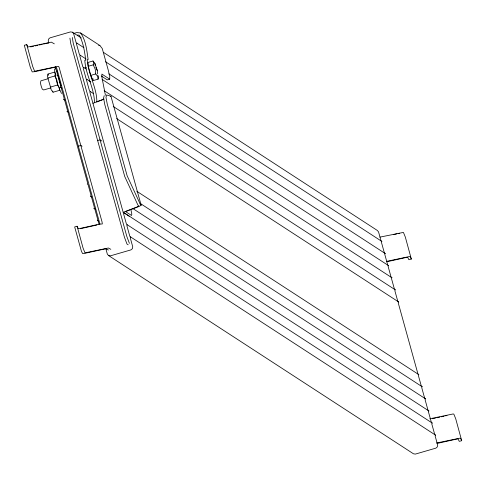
<?xml version="1.0" encoding="UTF-8"?>
<svg xmlns="http://www.w3.org/2000/svg" width="486" height="486" viewBox="0 0 486 486"><rect width="100%" height="100%" fill="white"/><g stroke="black" fill="none" stroke-linecap="round" stroke-linejoin="round"><path stroke-width="0.73" d="M69.911 38.169L70.78 43.697L124.513 237.454L126.998 244.033L128.189 244.804M72.329 37.471L73.198 42.999L126.931 236.755L129.416 243.334M101.264 75.962L107.272 79.868L109.69 79.163L109.781 76.831L108.293 70.318L102.248 48.521L99.885 45.508L80.627 32.987L76.812 32.556L73.939 33.388M104.198 95.651L103.567 98.142L104.824 104.727L124.726 176.491L137.884 205.013L138.747 205.924L136.961 207.018L123.165 212.291L89.904 92.358L90.341 91.581L89.57 91.149L86.551 80.251L86.982 79.467L86.21 79.036L83.191 68.137L83.628 67.36L82.851 66.928L79.832 56.03L80.269 55.252L79.497 54.821L76.472 43.922L76.91 43.139L76.138 42.707L73.617 33.625L72.396 32.198L70.531 31.906L49.979 37.865L48.539 39.111L48.229 40.988L48.813 43.084M58.928 86.97L57.421 85.05L56.886 80.293L54.918 75.956L55.519 73.817M98.057 79.169L97.625 76.345L95.742 73.939L95.207 69.182L93.239 64.845L93.841 62.706L93.014 60.987L88.057 62.427L88.264 66.284L90.785 75.373L93.099 80.603L98.057 79.169L98.676 77.025L97.844 75.306M55.246 73.246L54.693 72.098L48.047 74.03L47.421 76.168C48.515 80.755 50.088 85.196 51.206 89.801L53.083 92.206L59.735 90.281L59.304 87.456M58.302 75.901L57.032 75.069L57.47 74.291L55.453 67.025M61.661 88.009L60.392 87.182L60.823 86.399L57.804 75.5L57.032 75.069M65.021 100.116L63.745 99.29L64.182 98.506L61.163 87.608L60.392 87.182M68.38 112.23L67.104 111.397L67.542 110.62L64.523 99.721L63.745 99.29M91.884 196.994L90.615 196.168L91.052 195.384L88.027 184.486L87.255 184.054L87.693 183.277L67.876 111.829L67.104 111.397M95.244 209.102L93.974 208.275L94.406 207.498L91.386 196.599L90.615 196.168M98.603 221.215L97.328 220.383L97.765 219.605L94.746 208.707L93.974 208.275M435.565 435.146L434.794 434.721L431.768 423.822L432.206 423.039L431.434 422.607L428.409 411.709L428.846 410.931L123.924 212.674L123.487 213.457L126.512 224.356L127.283 224.781L126.846 225.565L129.871 236.463L435.565 435.146L435.128 435.93L437.649 445.012L437.339 446.889L435.899 448.135L415.348 454.094L413.489 453.803L108.56 255.551L107.339 254.117L105.79 248.528M130.643 236.895L130.205 237.672L132.727 246.754L132.417 248.632L130.977 249.877L110.425 255.836L108.56 255.551M105.553 61.765L381.832 241.396L381.395 242.174L384.42 253.072L385.191 253.504L384.754 254.287L387.779 265.186L388.551 265.617L388.114 266.395L391.133 277.293L391.904 277.725L391.473 278.502L394.492 289.401L395.264 289.832L394.826 290.616L397.852 301.514L398.623 301.946L398.186 302.723L418.003 374.171L418.774 374.603L418.337 375.38L421.362 386.279L422.134 386.71L421.696 387.494L424.715 398.392L425.493 398.818L425.056 399.601L428.075 410.5L428.846 410.931M110.674 96.641L110.942 96.234L106.616 94.952L105.984 97.443L107.242 104.022L127.144 175.792L140.302 204.314L141.165 205.22L139.379 206.313L125.582 211.592L131.572 215.486L131.821 214.132L130.88 209.466M92.941 103.305L104.028 99.029M96.963 101.823L103.056 99.575M48.236 77.894L54.918 75.956M88.264 66.284L93.239 64.845M48.132 78.72L40.915 80.81L40.399 82.997L41.219 86.247L42.239 89.09L43.679 89.971L50.896 87.875M84.941 68.046L86.38 67.627M50.775 86.976L57.421 85.05M90.785 75.373L95.742 73.939M78.422 146.152L80.84 145.448L82.085 146.256M97.643 140.576L100.061 139.877L101.926 141.086M54.323 43.837L51.297 42.142L27.915 47.008L26.736 44.591L24.3 45.277L30.284 67.202L32.198 71.91L35.211 71.606L55.416 67.111L56.273 67.226L56.704 68.137L99.94 224.028M26.736 44.591L32.72 66.521L34.628 71.223L58.016 66.363L58.691 66.527L59.122 67.439L101.999 221.738L102.346 223.949L99.205 224.18L79.795 228.499L78.289 228.651L77.11 226.233L74.674 226.919L81.393 251.134L82.571 253.552L83.531 253.601L105.79 248.753L108.408 250.017M379.961 237.107L403.429 232.411L405.33 237.071L411.326 259.05L408.89 259.731L407.711 257.313L406.205 257.465L386.795 261.784M429.806 418.792L452.843 414.011L453.803 414.06L455.704 418.713L461.7 440.693L459.264 441.373L458.085 438.961L456.579 439.107L437.169 443.426M30.661 46.905L33.546 46.267M34.986 45.945L37.872 45.301M39.317 44.979L42.203 44.335M43.649 44.019L48.697 42.889M80.311 228.712L96.908 225.018M393.739 234.525L396.612 233.888M398.052 233.566L399.486 233.244M432.607 418.725L435.486 418.088M436.92 417.766L439.8 417.128M441.233 416.806L444.113 416.168M445.547 415.846L446.986 415.53M386.674 261.328L409.188 256.584L410.148 256.632L411.326 259.05M436.525 443.007L459.562 438.226L460.521 438.275L461.7 440.693M98.615 45.362L99.885 45.508M77.487 34.98L79.346 35.265C83.3 42.689 84.704 51.814 85.724 60.228L84.807 60.325C85.676 74.887 94.369 87.887 94.472 102.674M381.832 241.396L381.06 240.965L378.539 231.883L377.318 230.449L103.585 52.476M97.328 220.383L98.105 220.814L99.108 224.447M72.396 32.198L81.308 37.993M76.91 43.139L83.914 47.695M80.269 55.252L85.998 58.976M108.913 73.878L385.191 253.504M109.69 79.163L101.878 74.085L101.963 77.547L105.444 95.299M83.628 67.36L86.174 69.012M102.084 79.364L388.551 265.617M86.982 79.467L90.803 81.952M104.174 90.645L391.904 277.725M90.341 91.581L93.525 93.646M113.262 106.477L395.264 289.832M116.616 118.59L398.623 301.946M136.766 191.247L418.774 374.603M140.126 203.355L422.134 386.71M132.66 208.427L425.493 398.818M123.165 212.291L129.155 216.185M127.283 224.781L432.206 423.039M110.826 249.318L108.39 248.006L85.007 252.866L83.094 248.164L77.11 226.233M80.627 32.987C85.973 40.447 86.775 50.587 88.142 59.529L87.225 59.626C88.094 74.188 96.787 87.182 96.89 101.975M93.014 60.987L94.898 63.393L97.309 70.549L97.692 73.945M61.515 93.494C57.791 85.943 55.076 77.511 54.584 69.091L55.501 68.994L55.307 66.977M52.531 91.058L53.083 92.206M95.894 67.457L97.309 70.549M60.963 85.913L57.907 75.281M110.942 96.234L141.165 205.22M56.996 70.901L57.603 73.817M94.898 63.393L95.22 65.513M48.047 74.03L48.26 75.439M92.996 78.671L93.063 79.959"/></g></svg>
